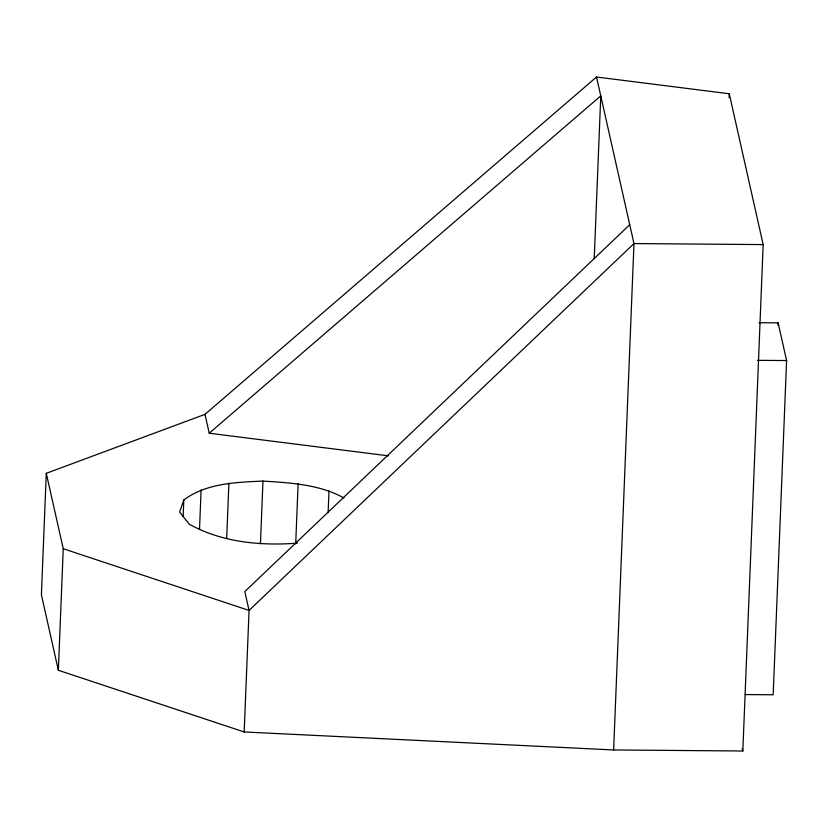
<?xml version="1.0" encoding="UTF-8"?>
<svg xmlns="http://www.w3.org/2000/svg" width="828" height="828" viewBox="0 0 828 828"><rect width="100%" height="100%" fill="white"/><g stroke="black" fill="none" stroke-linecap="round" stroke-linejoin="round"><path stroke-width="1.24" d="M46.285 473.316L41.4 594.856L58.353 670.266L244.177 731.962L613.631 749.961L742.83 750.996L763.168 244.591L729.261 93.771L596.522 77.004L204.982 414.362L46.285 473.316L63.238 548.726L58.353 670.266M183.143 516.579L183.806 499.957C206.482 483.097 235.866 482.362 262.962 481.068C290.452 482.827 319.38 484.37 343.993 497.99M199.507 529.496L201.1 489.834M226.686 538.21L228.901 483.2M244.177 731.962L249.062 610.433L244.819 591.575L629.725 224.709M260.447 543.758L262.962 481.068M295.699 543.882L298.121 483.749M328.126 512.604L329.006 490.849M594.225 258.584L600.766 95.862L209.225 433.22L204.982 414.362M613.631 749.961L633.969 243.567L596.522 77.004M729.106 97.652L729.261 93.771M778.02 325.435L778.123 322.848L759.121 322.703M778.123 322.848L786.6 360.553L773.176 694.775L745.314 694.557M183.806 499.957L179.645 512.014L189.26 524.196C221.883 542.381 260.706 545.952 297.397 543.147M763.168 244.591L633.969 243.567L249.062 610.433L63.238 548.726M757.465 360.325L786.6 360.553M209.225 433.22L388.311 455.835M742.261 748.481L742.83 750.996"/></g></svg>
